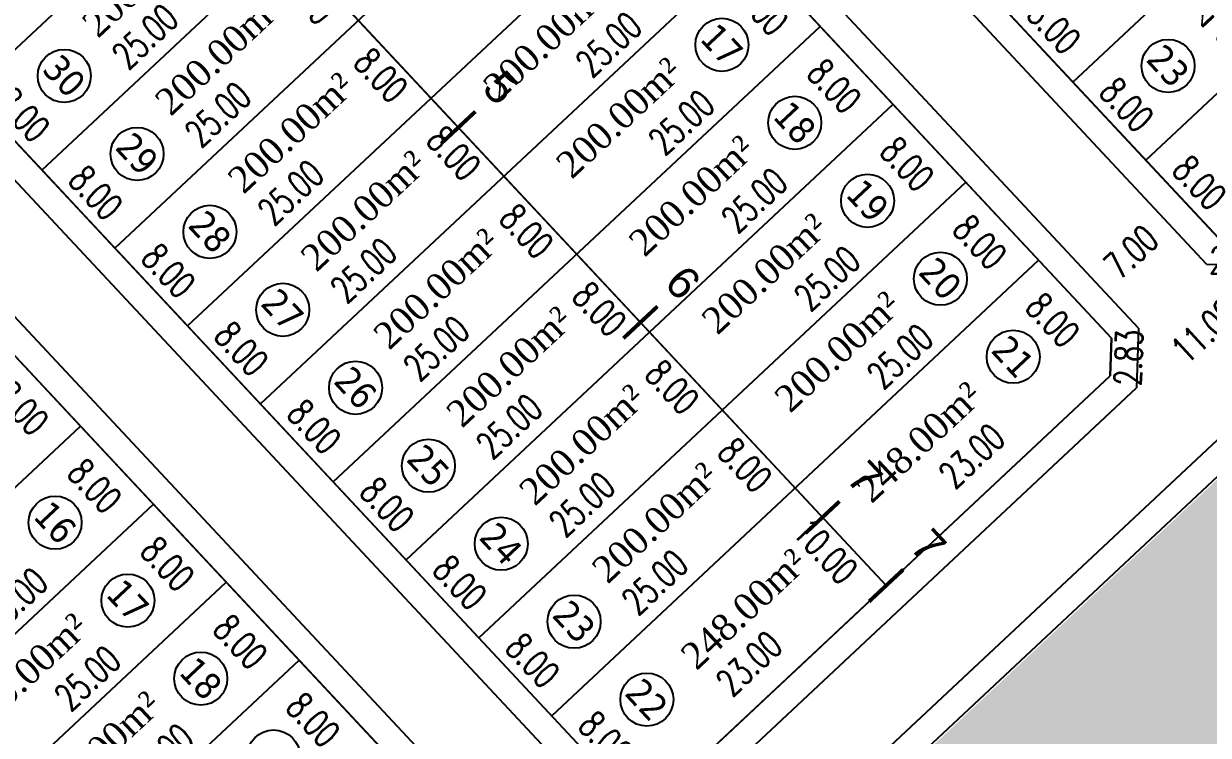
# Model space of a CAD drawing. Header units: metres. Extents: x 436314 to 439216, y 9612307 to 9615043.
# Drawn here: x 437425.6 to 437514.5, y 9614717.4 to 9614770.7 of the extents above; entities that cross this region are included whole.
import ezdxf

# ---------------------------------------------------------------- set-up
doc = ezdxf.new("R2010")
doc.units = ezdxf.units.M
doc.header["$PDMODE"] = 35
doc.header["$PDSIZE"] = 0.1
doc.linetypes.add('ACAD_ISO02W100', pattern=[15, 12, -3])
for name, color, linetype in [('Auxiliar', 7, 'Continuous'), ('COTAS', 10, 'Continuous'), ('Eixo Acesso', 2, 'ACAD_ISO02W100'), ('Estacas', 7, 'Continuous'), ('Layer3', 1, 'Continuous'), ('M_FIO', 32, 'Continuous'), ('ÁREA', 7, 'Continuous')]:
    doc.layers.add(name, color=color, linetype=linetype)
doc.layers.get('0').off()
doc.styles.add('ARIAL', font='arial.ttf')
doc.styles.add('COTAS', font='romans.shx', dxfattribs={"width": 0.7})
doc.styles.add('tahoma', font='tahoma.ttf')
doc.styles.add('ÁREA', font='times.ttf', dxfattribs={"height": 2})
doc.dimstyles.new('C-75', dxfattribs={"dimtxt": 2, "dimasz": 0.2, "dimexe": 0, "dimexo": 0, "dimgap": 1, "dimtad": 0, "dimzin": 4, "dimdsep": 46, "dimtxsty": 'COTAS', "dimblk1": 'BOL-COT', "dimblk2": 'BOL-COT', "dimsah": 1, "dimcen": 0.1, "dimse1": 1, "dimse2": 1, "dimsd1": 1, "dimsd2": 1, "dimclrd": 8, "dimclre": 256, "dimclrt": 256, "dimaunit": 1, "dimadec": 3, "dimazin": 0, "dimtfac": 0.5, "dimtix": 1, "dimtmove": 0, "dimatfit": 3, "dimldrblk": 'BOL-COT', "dimfxl": 1, "dimtolj": 1, "dimtzin": 0, "dimarcsym": 0})

# ---------------------------------------------------------------- blocks, each defined once
blk = doc.blocks.new('Est')
at = {"const_width": 0.2}
blk.add_lwpolyline([(0, -1.2), (0, 1.2)], dxfattribs=at)
blk = doc.blocks.new('*D415')
at = {"layer": 'Defpoints', "color": 0, "transparency": 16777216}
for p in [(2610.276, 1061.549), (2607.996, 1053.549), (2610.276, 1053.549)]:
    blk.add_point(p, dxfattribs=at)
at = {"layer": 'Layer3', "transparency": 16777216, "insert": (2607.996, 1057.549), "char_height": 2, "attachment_point": 5, "rotation": 270.00204, "style": 'COTAS'}
blk.add_mtext('\\A1;8.00', dxfattribs=at)
blk = doc.blocks.new('BOL-COT')
at = {"layer": 'COTAS'}
for p, q in [((-2, 0), (2, 0)), ((0, -3), (0, 3))]:
    blk.add_line(p, q, dxfattribs=at)
blk.add_circle((0, 0), 0.4, dxfattribs=at)
blk = doc.blocks.new('*D416')
at = {"layer": 'Defpoints', "color": 0, "transparency": 16777216}
for p in [(2585.276, 1055.392), (2585.276, 1053.548), (2610.276, 1053.549)]:
    blk.add_point(p, dxfattribs=at)
at = {"layer": 'Layer3', "transparency": 16777216, "insert": (2597.776, 1055.393), "char_height": 2, "attachment_point": 5, "rotation": 0.00204, "style": 'COTAS'}
blk.add_mtext('\\A1;25.00', dxfattribs=at)
blk = doc.blocks.new('*D420')
at = {"layer": 'Defpoints', "color": 0, "transparency": 16777216}
for p in [(2610.276, 1053.549), (2607.997, 1045.549), (2610.276, 1045.549)]:
    blk.add_point(p, dxfattribs=at)
at = {"layer": 'Layer3', "transparency": 16777216, "insert": (2607.997, 1049.549), "char_height": 2, "attachment_point": 5, "rotation": 270.00204, "style": 'COTAS'}
blk.add_mtext('\\A1;8.00', dxfattribs=at)
blk = doc.blocks.new('*D421')
at = {"layer": 'Defpoints', "color": 0, "transparency": 16777216}
for p in [(2585.276, 1047.392), (2585.276, 1045.548), (2610.276, 1045.549)]:
    blk.add_point(p, dxfattribs=at)
at = {"layer": 'Layer3', "transparency": 16777216, "insert": (2597.776, 1047.393), "char_height": 2, "attachment_point": 5, "rotation": 0.00204, "style": 'COTAS'}
blk.add_mtext('\\A1;25.00', dxfattribs=at)
blk = doc.blocks.new('*D425')
at = {"layer": 'Defpoints', "color": 0, "transparency": 16777216}
for p in [(2610.276, 1045.549), (2607.997, 1037.549), (2610.277, 1037.549)]:
    blk.add_point(p, dxfattribs=at)
at = {"layer": 'Layer3', "transparency": 16777216, "insert": (2607.997, 1041.549), "char_height": 2, "attachment_point": 5, "rotation": 270.00204, "style": 'COTAS'}
blk.add_mtext('\\A1;8.00', dxfattribs=at)
blk = doc.blocks.new('*D426')
at = {"layer": 'Defpoints', "color": 0, "transparency": 16777216}
for p in [(2585.277, 1039.392), (2585.277, 1037.548), (2610.277, 1037.549)]:
    blk.add_point(p, dxfattribs=at)
at = {"layer": 'Layer3', "transparency": 16777216, "insert": (2597.777, 1039.393), "char_height": 2, "attachment_point": 5, "rotation": 0.00204, "style": 'COTAS'}
blk.add_mtext('\\A1;25.00', dxfattribs=at)
blk = doc.blocks.new('*D430')
at = {"layer": 'Defpoints', "color": 0, "transparency": 16777216}
for p in [(2585.277, 1031.392), (2585.277, 1029.548), (2610.277, 1029.549)]:
    blk.add_point(p, dxfattribs=at)
at = {"layer": 'Layer3', "transparency": 16777216, "insert": (2597.777, 1031.393), "char_height": 2, "attachment_point": 5, "rotation": 0.00204, "style": 'COTAS'}
blk.add_mtext('\\A1;25.00', dxfattribs=at)
blk = doc.blocks.new('*D434')
at = {"layer": 'Defpoints', "color": 0, "transparency": 16777216}
for p in [(2610.277, 1029.549), (2607.998, 1021.549), (2610.277, 1021.549)]:
    blk.add_point(p, dxfattribs=at)
at = {"layer": 'Layer3', "transparency": 16777216, "insert": (2607.997, 1025.549), "char_height": 2, "attachment_point": 5, "rotation": 270.00204, "style": 'COTAS'}
blk.add_mtext('\\A1;8.00', dxfattribs=at)
blk = doc.blocks.new('*D435')
at = {"layer": 'Defpoints', "color": 0, "transparency": 16777216}
for p in [(2585.277, 1023.392), (2585.277, 1021.548), (2610.277, 1021.549)]:
    blk.add_point(p, dxfattribs=at)
at = {"layer": 'Layer3', "transparency": 16777216, "insert": (2597.777, 1023.393), "char_height": 2, "attachment_point": 5, "rotation": 0.00204, "style": 'COTAS'}
blk.add_mtext('\\A1;25.00', dxfattribs=at)
blk = doc.blocks.new('*D498')
at = {"layer": 'Defpoints', "color": 0, "transparency": 16777216}
for p in [(2621.275, 1077.55), (2621.276, 1069.55), (2623.068, 1069.55)]:
    blk.add_point(p, dxfattribs=at)
at = {"layer": 'Layer3', "transparency": 16777216, "insert": (2623.068, 1073.55), "char_height": 2, "attachment_point": 5, "rotation": 270.00204, "style": 'COTAS'}
blk.add_mtext('\\A1;8.00', dxfattribs=at)
blk = doc.blocks.new('*D500')
at = {"layer": 'Defpoints', "color": 0, "transparency": 16777216}
for p in [(2646.275, 1071.586), (2621.276, 1069.541), (2646.276, 1069.551)]:
    blk.add_point(p, dxfattribs=at)
at = {"layer": 'Layer3', "transparency": 16777216, "insert": (2633.775, 1071.581), "char_height": 2, "attachment_point": 5, "rotation": 0.02224, "style": 'COTAS'}
blk.add_mtext('\\A1;25.00', dxfattribs=at)
blk = doc.blocks.new('*D503')
at = {"layer": 'Defpoints', "color": 0, "transparency": 16777216}
for p in [(2621.276, 1069.55), (2621.276, 1061.55), (2623.068, 1061.55)]:
    blk.add_point(p, dxfattribs=at)
at = {"layer": 'Layer3', "transparency": 16777216, "insert": (2623.068, 1065.55), "char_height": 2, "attachment_point": 5, "rotation": 270.00204, "style": 'COTAS'}
blk.add_mtext('\\A1;8.00', dxfattribs=at)
blk = doc.blocks.new('*D504')
at = {"layer": 'Defpoints', "color": 0, "transparency": 16777216}
for p in [(2642.179, 1069.373), (2642.179, 1061.373), (2644.71, 1061.373)]:
    blk.add_point(p, dxfattribs=at)
at = {"layer": 'Layer3', "transparency": 16777216, "insert": (2644.71, 1065.373), "char_height": 2, "attachment_point": 5, "rotation": 270.00204, "style": 'COTAS'}
blk.add_mtext('\\A1;8.00', dxfattribs=at)
blk = doc.blocks.new('*D505')
at = {"layer": 'Defpoints', "color": 0, "transparency": 16777216}
for p in [(2646.275, 1063.586), (2621.276, 1061.541), (2646.276, 1061.551)]:
    blk.add_point(p, dxfattribs=at)
at = {"layer": 'Layer3', "transparency": 16777216, "insert": (2633.775, 1063.581), "char_height": 2, "attachment_point": 5, "rotation": 0.02224, "style": 'COTAS'}
blk.add_mtext('\\A1;25.00', dxfattribs=at)
blk = doc.blocks.new('*D507')
at = {"layer": 'Defpoints', "color": 0, "transparency": 16777216}
for p in [(2646.276, 1055.394), (2646.276, 1053.551), (2671.276, 1053.551)]:
    blk.add_point(p, dxfattribs=at)
at = {"layer": 'Layer3', "transparency": 16777216, "insert": (2658.776, 1055.395), "char_height": 2, "attachment_point": 5, "rotation": 0.00204, "style": 'COTAS'}
blk.add_mtext('\\A1;25.00', dxfattribs=at)
blk = doc.blocks.new('*D508')
at = {"layer": 'Defpoints', "color": 0, "transparency": 16777216}
for p in [(2621.276, 1061.55), (2621.276, 1053.55), (2623.068, 1053.55)]:
    blk.add_point(p, dxfattribs=at)
at = {"layer": 'Layer3', "transparency": 16777216, "insert": (2623.068, 1057.55), "char_height": 2, "attachment_point": 5, "rotation": 270.00204, "style": 'COTAS'}
blk.add_mtext('\\A1;8.00', dxfattribs=at)
blk = doc.blocks.new('*D509')
at = {"layer": 'Defpoints', "color": 0, "transparency": 16777216}
for p in [(2642.179, 1061.373), (2642.179, 1053.373), (2644.71, 1053.373)]:
    blk.add_point(p, dxfattribs=at)
at = {"layer": 'Layer3', "transparency": 16777216, "insert": (2644.71, 1057.373), "char_height": 2, "attachment_point": 5, "rotation": 270.00204, "style": 'COTAS'}
blk.add_mtext('\\A1;8.00', dxfattribs=at)
blk = doc.blocks.new('*D510')
at = {"layer": 'Defpoints', "color": 0, "transparency": 16777216}
for p in [(2646.275, 1055.586), (2621.276, 1053.541), (2646.276, 1053.551)]:
    blk.add_point(p, dxfattribs=at)
at = {"layer": 'Layer3', "transparency": 16777216, "insert": (2633.775, 1055.581), "char_height": 2, "attachment_point": 5, "rotation": 0.02224, "style": 'COTAS'}
blk.add_mtext('\\A1;25.00', dxfattribs=at)
blk = doc.blocks.new('*D512')
at = {"layer": 'Defpoints', "color": 0, "transparency": 16777216}
for p in [(2646.276, 1047.394), (2646.276, 1045.551), (2671.276, 1045.551)]:
    blk.add_point(p, dxfattribs=at)
at = {"layer": 'Layer3', "transparency": 16777216, "insert": (2658.776, 1047.395), "char_height": 2, "attachment_point": 5, "rotation": 0.00204, "style": 'COTAS'}
blk.add_mtext('\\A1;25.00', dxfattribs=at)
blk = doc.blocks.new('*D513')
at = {"layer": 'Defpoints', "color": 0, "transparency": 16777216}
for p in [(2621.276, 1053.55), (2621.276, 1045.55), (2623.069, 1045.55)]:
    blk.add_point(p, dxfattribs=at)
at = {"layer": 'Layer3', "transparency": 16777216, "insert": (2623.068, 1049.55), "char_height": 2, "attachment_point": 5, "rotation": 270.00204, "style": 'COTAS'}
blk.add_mtext('\\A1;8.00', dxfattribs=at)
blk = doc.blocks.new('*D514')
at = {"layer": 'Defpoints', "color": 0, "transparency": 16777216}
for p in [(2642.179, 1053.373), (2642.18, 1045.373), (2644.71, 1045.373)]:
    blk.add_point(p, dxfattribs=at)
at = {"layer": 'Layer3', "transparency": 16777216, "insert": (2644.71, 1049.373), "char_height": 2, "attachment_point": 5, "rotation": 270.00204, "style": 'COTAS'}
blk.add_mtext('\\A1;8.00', dxfattribs=at)
blk = doc.blocks.new('*D515')
at = {"layer": 'Defpoints', "color": 0, "transparency": 16777216}
for p in [(2646.276, 1047.586), (2621.276, 1045.541), (2646.276, 1045.551)]:
    blk.add_point(p, dxfattribs=at)
at = {"layer": 'Layer3', "transparency": 16777216, "insert": (2633.776, 1047.581), "char_height": 2, "attachment_point": 5, "rotation": 0.02224, "style": 'COTAS'}
blk.add_mtext('\\A1;25.00', dxfattribs=at)
blk = doc.blocks.new('*D516')
at = {"layer": 'Defpoints', "color": 0, "transparency": 16777216}
for p in [(2671.276, 1045.551), (2668.997, 1037.551), (2671.277, 1037.551)]:
    blk.add_point(p, dxfattribs=at)
at = {"layer": 'Layer3', "transparency": 16777216, "insert": (2668.997, 1041.551), "char_height": 2, "attachment_point": 5, "rotation": 270.00204, "style": 'COTAS'}
blk.add_mtext('\\A1;8.00', dxfattribs=at)
blk = doc.blocks.new('*D517')
at = {"layer": 'Defpoints', "color": 0, "transparency": 16777216}
for p in [(2646.277, 1039.394), (2646.277, 1037.551), (2671.277, 1037.551)]:
    blk.add_point(p, dxfattribs=at)
at = {"layer": 'Layer3', "transparency": 16777216, "insert": (2658.777, 1039.395), "char_height": 2, "attachment_point": 5, "rotation": 0.00204, "style": 'COTAS'}
blk.add_mtext('\\A1;25.00', dxfattribs=at)
blk = doc.blocks.new('*D518')
at = {"layer": 'Defpoints', "color": 0, "transparency": 16777216}
for p in [(2621.276, 1045.55), (2621.277, 1037.55), (2623.069, 1037.55)]:
    blk.add_point(p, dxfattribs=at)
at = {"layer": 'Layer3', "transparency": 16777216, "insert": (2623.069, 1041.55), "char_height": 2, "attachment_point": 5, "rotation": 270.00204, "style": 'COTAS'}
blk.add_mtext('\\A1;8.00', dxfattribs=at)
blk = doc.blocks.new('*D519')
at = {"layer": 'Defpoints', "color": 0, "transparency": 16777216}
for p in [(2642.18, 1045.373), (2642.18, 1037.373), (2644.711, 1037.373)]:
    blk.add_point(p, dxfattribs=at)
at = {"layer": 'Layer3', "transparency": 16777216, "insert": (2644.71, 1041.373), "char_height": 2, "attachment_point": 5, "rotation": 270.00204, "style": 'COTAS'}
blk.add_mtext('\\A1;8.00', dxfattribs=at)
blk = doc.blocks.new('*D520')
at = {"layer": 'Defpoints', "color": 0, "transparency": 16777216}
for p in [(2646.276, 1039.586), (2621.277, 1037.541), (2646.277, 1037.551)]:
    blk.add_point(p, dxfattribs=at)
at = {"layer": 'Layer3', "transparency": 16777216, "insert": (2633.776, 1039.581), "char_height": 2, "attachment_point": 5, "rotation": 0.02224, "style": 'COTAS'}
blk.add_mtext('\\A1;25.00', dxfattribs=at)
blk = doc.blocks.new('*D521')
at = {"layer": 'Defpoints', "color": 0, "transparency": 16777216}
for p in [(2646.277, 1031.394), (2646.277, 1029.551), (2671.277, 1029.551)]:
    blk.add_point(p, dxfattribs=at)
at = {"layer": 'Layer3', "transparency": 16777216, "insert": (2658.777, 1031.395), "char_height": 2, "attachment_point": 5, "rotation": 0.00204, "style": 'COTAS'}
blk.add_mtext('\\A1;25.00', dxfattribs=at)
blk = doc.blocks.new('*D522')
at = {"layer": 'Defpoints', "color": 0, "transparency": 16777216}
for p in [(2621.277, 1037.55), (2621.277, 1029.55), (2623.069, 1029.55)]:
    blk.add_point(p, dxfattribs=at)
at = {"layer": 'Layer3', "transparency": 16777216, "insert": (2623.069, 1033.55), "char_height": 2, "attachment_point": 5, "rotation": 270.00204, "style": 'COTAS'}
blk.add_mtext('\\A1;8.00', dxfattribs=at)
blk = doc.blocks.new('*D523')
at = {"layer": 'Defpoints', "color": 0, "transparency": 16777216}
for p in [(2642.18, 1037.373), (2642.18, 1029.373), (2644.711, 1029.373)]:
    blk.add_point(p, dxfattribs=at)
at = {"layer": 'Layer3', "transparency": 16777216, "insert": (2644.711, 1033.373), "char_height": 2, "attachment_point": 5, "rotation": 270.00204, "style": 'COTAS'}
blk.add_mtext('\\A1;8.00', dxfattribs=at)
blk = doc.blocks.new('*D524')
at = {"layer": 'Defpoints', "color": 0, "transparency": 16777216}
for p in [(2646.276, 1031.586), (2621.277, 1029.541), (2646.277, 1029.551)]:
    blk.add_point(p, dxfattribs=at)
at = {"layer": 'Layer3', "transparency": 16777216, "insert": (2633.776, 1031.581), "char_height": 2, "attachment_point": 5, "rotation": 0.02224, "style": 'COTAS'}
blk.add_mtext('\\A1;25.00', dxfattribs=at)
blk = doc.blocks.new('*D525')
at = {"layer": 'Defpoints', "color": 0, "transparency": 16777216}
for p in [(2671.277, 1029.551), (2668.998, 1021.551), (2671.277, 1021.551)]:
    blk.add_point(p, dxfattribs=at)
at = {"layer": 'Layer3', "transparency": 16777216, "insert": (2668.997, 1025.551), "char_height": 2, "attachment_point": 5, "rotation": 270.00204, "style": 'COTAS'}
blk.add_mtext('\\A1;8.00', dxfattribs=at)
blk = doc.blocks.new('*D526')
at = {"layer": 'Defpoints', "color": 0, "transparency": 16777216}
for p in [(2646.277, 1023.394), (2646.277, 1021.551), (2671.277, 1021.551)]:
    blk.add_point(p, dxfattribs=at)
at = {"layer": 'Layer3', "transparency": 16777216, "insert": (2658.777, 1023.395), "char_height": 2, "attachment_point": 5, "rotation": 0.00204, "style": 'COTAS'}
blk.add_mtext('\\A1;25.00', dxfattribs=at)
blk = doc.blocks.new('*D527')
at = {"layer": 'Defpoints', "color": 0, "transparency": 16777216}
for p in [(2621.277, 1029.55), (2621.277, 1021.55), (2623.069, 1021.55)]:
    blk.add_point(p, dxfattribs=at)
at = {"layer": 'Layer3', "transparency": 16777216, "insert": (2623.069, 1025.55), "char_height": 2, "attachment_point": 5, "rotation": 270.00204, "style": 'COTAS'}
blk.add_mtext('\\A1;8.00', dxfattribs=at)
blk = doc.blocks.new('*D528')
at = {"layer": 'Defpoints', "color": 0, "transparency": 16777216}
for p in [(2642.18, 1029.373), (2642.18, 1021.373), (2644.711, 1021.373)]:
    blk.add_point(p, dxfattribs=at)
at = {"layer": 'Layer3', "transparency": 16777216, "insert": (2644.711, 1025.373), "char_height": 2, "attachment_point": 5, "rotation": 270.00204, "style": 'COTAS'}
blk.add_mtext('\\A1;8.00', dxfattribs=at)
blk = doc.blocks.new('*D529')
at = {"layer": 'Defpoints', "color": 0, "transparency": 16777216}
for p in [(2646.276, 1023.586), (2621.277, 1021.541), (2646.277, 1021.551)]:
    blk.add_point(p, dxfattribs=at)
at = {"layer": 'Layer3', "transparency": 16777216, "insert": (2633.776, 1023.581), "char_height": 2, "attachment_point": 5, "rotation": 0.02224, "style": 'COTAS'}
blk.add_mtext('\\A1;25.00', dxfattribs=at)
blk = doc.blocks.new('*D530')
at = {"layer": 'Defpoints', "color": 0, "transparency": 16777216}
for p in [(2671.277, 1021.551), (2668.998, 1013.551), (2671.278, 1013.551)]:
    blk.add_point(p, dxfattribs=at)
at = {"layer": 'Layer3', "transparency": 16777216, "insert": (2668.998, 1017.551), "char_height": 2, "attachment_point": 5, "rotation": 270.00204, "style": 'COTAS'}
blk.add_mtext('\\A1;8.00', dxfattribs=at)
blk = doc.blocks.new('*D531')
at = {"layer": 'Defpoints', "color": 0, "transparency": 16777216}
for p in [(2646.277, 1015.394), (2646.278, 1013.551), (2671.278, 1013.551)]:
    blk.add_point(p, dxfattribs=at)
at = {"layer": 'Layer3', "transparency": 16777216, "insert": (2658.777, 1015.395), "char_height": 2, "attachment_point": 5, "rotation": 0.00204, "style": 'COTAS'}
blk.add_mtext('\\A1;25.00', dxfattribs=at)
blk = doc.blocks.new('*D532')
at = {"layer": 'Defpoints', "color": 0, "transparency": 16777216}
for p in [(2621.277, 1021.55), (2621.278, 1013.55), (2623.07, 1013.55)]:
    blk.add_point(p, dxfattribs=at)
at = {"layer": 'Layer3', "transparency": 16777216, "insert": (2623.07, 1017.55), "char_height": 2, "attachment_point": 5, "rotation": 270.00204, "style": 'COTAS'}
blk.add_mtext('\\A1;8.00', dxfattribs=at)
blk = doc.blocks.new('*D533')
at = {"layer": 'Defpoints', "color": 0, "transparency": 16777216}
for p in [(2642.18, 1021.373), (2642.181, 1013.373), (2644.711, 1013.373)]:
    blk.add_point(p, dxfattribs=at)
at = {"layer": 'Layer3', "transparency": 16777216, "insert": (2644.711, 1017.373), "char_height": 2, "attachment_point": 5, "rotation": 270.00204, "style": 'COTAS'}
blk.add_mtext('\\A1;8.00', dxfattribs=at)
blk = doc.blocks.new('*D534')
at = {"layer": 'Defpoints', "color": 0, "transparency": 16777216}
for p in [(2646.277, 1015.586), (2621.278, 1013.541), (2646.278, 1013.551)]:
    blk.add_point(p, dxfattribs=at)
at = {"layer": 'Layer3', "transparency": 16777216, "insert": (2633.777, 1015.581), "char_height": 2, "attachment_point": 5, "rotation": 0.02224, "style": 'COTAS'}
blk.add_mtext('\\A1;25.00', dxfattribs=at)
blk = doc.blocks.new('*D535')
at = {"layer": 'Defpoints', "color": 0, "transparency": 16777216}
for p in [(2671.278, 1013.551), (2668.998, 1005.551), (2671.278, 1005.551)]:
    blk.add_point(p, dxfattribs=at)
at = {"layer": 'Layer3', "transparency": 16777216, "insert": (2668.998, 1009.551), "char_height": 2, "attachment_point": 5, "rotation": 270.00204, "style": 'COTAS'}
blk.add_mtext('\\A1;8.00', dxfattribs=at)
blk = doc.blocks.new('*D536')
at = {"layer": 'Defpoints', "color": 0, "transparency": 16777216}
for p in [(2646.106, 1006.257), (2646.106, 1002.428), (2669.106, 1002.428)]:
    blk.add_point(p, dxfattribs=at)
at = {"layer": 'Layer3', "transparency": 16777216, "insert": (2657.606, 1006.258), "char_height": 2, "attachment_point": 5, "rotation": 0.00204, "style": 'COTAS'}
blk.add_mtext('\\A1;23.00', dxfattribs=at)
blk = doc.blocks.new('*D537')
at = {"layer": 'Defpoints', "color": 0, "transparency": 16777216}
for p in [(2621.278, 1013.55), (2621.278, 1005.55), (2623.07, 1005.55)]:
    blk.add_point(p, dxfattribs=at)
at = {"layer": 'Layer3', "transparency": 16777216, "insert": (2623.07, 1009.55), "char_height": 2, "attachment_point": 5, "rotation": 270.00204, "style": 'COTAS'}
blk.add_mtext('\\A1;8.00', dxfattribs=at)
blk = doc.blocks.new('*D538')
at = {"layer": 'Defpoints', "color": 0, "transparency": 16777216}
for p in [(2646.278, 1006.301), (2623.278, 1003.55), (2646.278, 1003.551)]:
    blk.add_point(p, dxfattribs=at)
at = {"layer": 'Layer3', "transparency": 16777216, "insert": (2634.778, 1006.3), "char_height": 2, "attachment_point": 5, "rotation": 0.00204, "style": 'COTAS'}
blk.add_mtext('\\A1;23.00', dxfattribs=at)
blk = doc.blocks.new('*D539')
at = {"layer": 'Defpoints', "color": 0, "transparency": 16777216}
for p in [(2646.278, 1013.551), (2644.714, 1003.55), (2646.278, 1003.551)]:
    blk.add_point(p, dxfattribs=at)
at = {"layer": 'Layer3', "transparency": 16777216, "insert": (2644.714, 1008.55), "char_height": 2, "attachment_point": 5, "rotation": 270.00204, "style": 'COTAS'}
blk.add_mtext('\\A1;10.00', dxfattribs=at)
blk = doc.blocks.new('*D618')
at = {"layer": 'Defpoints', "color": 0, "transparency": 16777216}
for p in [(2682.277, 1029.552), (2682.277, 1021.552), (2684.069, 1021.552)]:
    blk.add_point(p, dxfattribs=at)
at = {"layer": 'Layer3', "transparency": 16777216, "insert": (2684.069, 1025.552), "char_height": 2, "attachment_point": 5, "rotation": 270.00204, "style": 'COTAS'}
blk.add_mtext('\\A1;8.00', dxfattribs=at)
blk = doc.blocks.new('*D620')
at = {"layer": 'Defpoints', "color": 0, "transparency": 16777216}
for p in [(2707.276, 1023.588), (2682.277, 1021.543), (2707.277, 1021.553)]:
    blk.add_point(p, dxfattribs=at)
at = {"layer": 'Layer3', "transparency": 16777216, "insert": (2694.776, 1023.583), "char_height": 2, "attachment_point": 5, "rotation": 0.02224, "style": 'COTAS'}
blk.add_mtext('\\A1;25.00', dxfattribs=at)
blk = doc.blocks.new('*D623')
at = {"layer": 'Defpoints', "color": 0, "transparency": 16777216}
for p in [(2682.277, 1021.552), (2682.278, 1013.552), (2684.07, 1013.552)]:
    blk.add_point(p, dxfattribs=at)
at = {"layer": 'Layer3', "transparency": 16777216, "insert": (2684.07, 1017.552), "char_height": 2, "attachment_point": 5, "rotation": 270.00204, "style": 'COTAS'}
blk.add_mtext('\\A1;8.00', dxfattribs=at)
blk = doc.blocks.new('*D625')
at = {"layer": 'Defpoints', "color": 0, "transparency": 16777216}
for p in [(2707.277, 1015.588), (2682.278, 1013.543), (2707.278, 1013.553)]:
    blk.add_point(p, dxfattribs=at)
at = {"layer": 'Layer3', "transparency": 16777216, "insert": (2694.777, 1015.583), "char_height": 2, "attachment_point": 5, "rotation": 0.02224, "style": 'COTAS'}
blk.add_mtext('\\A1;25.00', dxfattribs=at)
blk = doc.blocks.new('*D628')
at = {"layer": 'Defpoints', "color": 0, "transparency": 16777216}
for p in [(2682.278, 1013.552), (2682.278, 1005.552), (2684.07, 1005.552)]:
    blk.add_point(p, dxfattribs=at)
at = {"layer": 'Layer3', "transparency": 16777216, "insert": (2684.07, 1009.552), "char_height": 2, "attachment_point": 5, "rotation": 270.00204, "style": 'COTAS'}
blk.add_mtext('\\A1;8.00', dxfattribs=at)
blk = doc.blocks.new('*D820')
at = {"layer": 'Defpoints', "color": 0, "transparency": 16777216}
for p in [(2610.277, 1037.549), (2607.997, 1029.549), (2610.277, 1029.549)]:
    blk.add_point(p, dxfattribs=at)
at = {"layer": 'Layer3', "transparency": 16777216, "insert": (2607.997, 1033.549), "char_height": 2, "attachment_point": 5, "rotation": 270.00204, "style": 'COTAS'}
blk.add_mtext('\\A1;8.00', dxfattribs=at)
blk = doc.blocks.new('*D821')
at = {"layer": 'Defpoints', "color": 0, "transparency": 16777216}
for p in [(2671.277, 1037.551), (2668.997, 1029.551), (2671.277, 1029.551)]:
    blk.add_point(p, dxfattribs=at)
at = {"layer": 'Layer3', "transparency": 16777216, "insert": (2668.997, 1033.551), "char_height": 2, "attachment_point": 5, "rotation": 270.00204, "style": 'COTAS'}
blk.add_mtext('\\A1;8.00', dxfattribs=at)
blk = doc.blocks.new('*D832')
at = {"layer": 'Defpoints', "color": 0, "transparency": 16777216}
for p in [(2671.278, 1005.551), (2669.278, 1003.551), (2670.218, 1002.611)]:
    blk.add_point(p, dxfattribs=at)
at = {"layer": 'M_FIO', "transparency": 16777216, "insert": (2671.218, 1003.611), "char_height": 2, "attachment_point": 5, "rotation": 45.00204, "style": 'COTAS'}
blk.add_mtext('\\A1;2.83', dxfattribs=at)
blk = doc.blocks.new('*D833')
at = {"layer": 'Defpoints', "color": 0, "transparency": 16777216}
for p in [(2682.546, 1005.734), (2684.546, 1003.734), (2683.132, 1002.319)]:
    blk.add_point(p, dxfattribs=at)
at = {"layer": 'Layer3', "transparency": 16777216, "insert": (2682.132, 1003.319), "char_height": 2, "attachment_point": 5, "rotation": 315.00204, "style": 'COTAS'}
blk.add_mtext('\\A1;2.83', dxfattribs=at)
blk = doc.blocks.new('*D879')
at = {"layer": 'Defpoints', "color": 0, "transparency": 16777216}
for p in [(2671.278, 1005.66), (2682.278, 1005.552), (2682.234, 1001.128)]:
    blk.add_point(p, dxfattribs=at)
at = {"layer": 'Layer3', "transparency": 16777216, "insert": (2676.734, 1001.182), "char_height": 2, "attachment_point": 5, "rotation": 359.43568, "style": 'COTAS'}
blk.add_mtext('\\A1;11.00', dxfattribs=at)
blk = doc.blocks.new('*D880')
at = {"layer": 'Defpoints', "color": 0, "transparency": 16777216}
for p in [(2673.278, 1009.262), (2680.278, 1009.262), (2680.278, 1009.262)]:
    blk.add_point(p, dxfattribs=at)
at = {"layer": 'Layer3', "transparency": 16777216, "insert": (2676.778, 1009.262), "char_height": 2, "attachment_point": 5, "rotation": 0.00204, "style": 'COTAS'}
blk.add_mtext('\\A1;7.00', dxfattribs=at)
blk = doc.blocks.new('atutu')
at = {"layer": 'Layer3'}
h = blk.add_hatch(dxfattribs=at)
h.set_pattern_fill('AR-SAND', color=85)
h.set_pattern_definition([(37.5, (-475198.4406, -9591283.7162), (-0.0629933581, 1.92682376901), [0, -1.52, 0, -1.7, 0, -1.625]), (7.5, (-475198.4406, -9591283.7162), (1.7697767053, 2.8221460652), [0, -0.82, 0, -1.37, 0, -0.525]), (327.5, (-475199.6706, -9591283.7162), (3.11414186175, 0.00565905354), [0, -0.5, 0, -1.8, 0, -2.35]), (317.5, (-475199.6706, -9591283.7162), (3.0061266046, 0.8776755649), [0, -0.25, 0, -1.18, 0, -1.35])])
h.paths.add_polyline_path([(2436.127, 992.384), (2434.127, 990.384), (2434.129, 928.596), (2693.799, 928.596), (2693.797, 990.394), (2691.797, 992.394)])
h.paths.add_polyline_path([(2562.125, 959.38, -1), (2555.759, 959.38, -1)], flags=0)
h.paths.add_polyline_path([(2559.99, 986.99), (2567.923, 986.991), (2567.923, 989.991), (2559.99, 989.99)], flags=24)
h.paths.add_polyline_path([(2688.788, 962.76), (2688.788, 956.227), (2691.788, 956.227), (2691.788, 962.76)], flags=24)
h.paths.add_polyline_path([(2435.672, 962.751), (2435.672, 956.218), (2438.672, 956.218), (2438.672, 962.751)], flags=24)
h.paths.add_polyline_path([(2555.31, 955.797), (2562.316, 955.797), (2562.315, 963.357), (2555.309, 963.357)], flags=24)
h.paths.add_polyline_path([(2559.997, 931.098), (2567.931, 931.098), (2567.931, 934.098), (2559.997, 934.098)], flags=24)
h.paths.add_polyline_path([(2535.918, 962.316), (2582.059, 962.281), (2582.063, 968.373), (2535.923, 968.409)], flags=24)
at = {"layer": 'Layer3', "color": 0}
blk.add_line((2671.278, 1005.551), (2669.278, 1003.551), dxfattribs=at)
at = {"layer": 'Layer3', "color": 252}
blk.add_line((2673.278, 1004.723), (2670.106, 1001.551), dxfattribs=at)
at = {"layer": 'Layer3', "color": 0}
for points in [[(2646.273, 1150.551), (2646.278, 1003.551)], [(2610.278, 1005.549), (2610.273, 1148.549)], [(2621.278, 1005.55), (2621.273, 1148.55)], [(2671.278, 1005.551), (2671.273, 1148.551)], [(2682.278, 1005.552), (2682.273, 1148.552)], [(2621.275, 1077.55), (2671.275, 1077.551)], [(2621.276, 1069.55), (2671.276, 1069.551)], [(2621.276, 1061.55), (2671.276, 1061.551)], [(2560.276, 1053.547), (2610.276, 1053.549)], [(2621.276, 1053.55), (2671.276, 1053.551)], [(2560.276, 1045.547), (2610.276, 1045.549)], [(2621.276, 1045.55), (2671.276, 1045.551)], [(2560.277, 1037.547), (2610.277, 1037.549)], [(2621.277, 1037.55), (2671.277, 1037.551)], [(2560.277, 1029.547), (2610.277, 1029.549)], [(2621.277, 1029.55), (2671.277, 1029.551)], [(2621.277, 1021.55), (2671.277, 1021.551)], [(2682.277, 1021.552), (2732.277, 1021.554)], [(2621.278, 1013.55), (2671.278, 1013.551)], [(2682.278, 1013.552), (2732.278, 1013.554)], [(2623.278, 1003.55), (2669.278, 1003.551)], [(2437.278, 992.543), (2692.948, 992.552)]]:
    blk.add_lwpolyline(points, dxfattribs=at)
for centre in [(2627.315, 1073.562), (2627.315, 1065.562), (2627.315, 1057.562), (2603.946, 1049.57), (2627.316, 1049.562), (2603.947, 1041.57), (2627.316, 1041.562), (2664.947, 1041.572), (2603.947, 1033.57), (2627.316, 1033.562), (2664.947, 1033.572), (2603.947, 1025.57), (2627.316, 1025.562), (2664.947, 1025.572), (2627.317, 1017.562), (2664.947, 1017.572), (2688.317, 1017.564), (2627.317, 1009.562), (2664.948, 1009.572)]:
    blk.add_circle(centre, 1.991, dxfattribs=at)
at = {"layer": 'M_FIO'}
for p, q in [((2673.278, 1004.723), (2670.106, 1001.551)), ((2680.278, 1004.723), (2683.45, 1001.552)), ((2680.278, 1004.723), (2683.45, 1001.552))]:
    blk.add_line(p, q, dxfattribs=at)
for points in [[(2612.278, 1004.721), (2612.273, 1149.378)], [(2612.278, 1004.721), (2612.273, 1149.378)], [(2619.278, 1004.721), (2619.273, 1149.378)], [(2619.278, 1004.721), (2619.273, 1149.378)], [(2673.278, 1004.723), (2673.273, 1149.38)], [(2673.278, 1004.723), (2673.273, 1149.38)], [(2680.278, 1004.723), (2680.273, 1149.38)], [(2680.278, 1004.723), (2680.273, 1149.38)], [(2622.45, 1001.55), (2670.106, 1001.551)], [(2622.45, 1001.55), (2670.106, 1001.551)], [(2534.78, 994.547), (2693.771, 994.552)], [(2534.78, 994.547), (2693.771, 994.552)]]:
    blk.add_lwpolyline(points, dxfattribs=at)
at = {"layer": 'Layer3', "color": 5, "char_height": 2, "attachment_point": 5, "rotation": 270.04973, "style": 'tahoma'}
for s, insert in [('\\A1;30', (2627.315, 1073.562)), ('\\A1;29', (2627.315, 1065.562)), ('\\A1;28', (2627.315, 1057.562)), ('\\A1;16', (2603.946, 1049.57)), ('\\A1;27', (2627.316, 1049.562)), ('\\A1;17', (2603.947, 1041.57)), ('\\A1;26', (2627.316, 1041.562)), ('\\A1;17', (2664.947, 1041.572)), ('\\A1;18', (2603.947, 1033.57)), ('\\A1;25', (2627.316, 1033.562)), ('\\A1;18', (2664.947, 1033.572)), ('\\A1;24', (2627.316, 1025.562)), ('\\A1;19', (2664.947, 1025.572)), ('\\A1;23', (2627.317, 1017.562)), ('\\A1;20', (2664.947, 1017.572)), ('\\A1;23', (2688.317, 1017.564)), ('\\A1;22', (2627.317, 1009.562)), ('\\A1;21', (2664.948, 1009.572))]:
    blk.add_mtext(s, dxfattribs=dict(at, insert=insert))
at = {"layer": 'ÁREA', "linetype": 'Continuous', "lineweight": -2, "extrusion": (0.026231, -0.000470843, 0.999656), "style": 'ÁREA'}
for s, p in [('200.00m²', (1120.9, -2610.571, 63.959)), ('200.00m²', (1112.901, -2610.715, 63.963)), ('200.00m²', (1104.902, -2610.859, 63.966)), ('200.00m²', (1096.903, -2611.003, 63.97)), ('200.00m²', (1097.25, -2629.746, 64.462)), ('200.00m²', (1088.154, -2568.92, 62.866)), ('200.00m²', (1088.905, -2611.146, 63.974)), ('200.00m²', (1089.251, -2629.89, 64.466)), ('200.00m²', (1080.155, -2569.064, 62.87)), ('200.00m²', (1080.906, -2611.29, 63.978)), ('200.00m²', (1081.252, -2630.033, 64.47)), ('200.00m²', (1072.907, -2611.434, 63.981)), ('200.00m²', (1073.253, -2630.177, 64.473)), ('200.00m²', (1064.909, -2611.578, 63.985)), ('200.00m²', (1065.255, -2630.321, 64.477)), ('200.00m²', (1066.006, -2672.547, 65.585)), ('248.00m²', (1055.635, -2612.189, 64.001)), ('248.00m²', (1056.13, -2630.313, 64.477))]:
    blk.add_text(s, height=2, rotation=271, dxfattribs=at).set_placement(p)
at = {"layer": 'Layer3', "color": 0}
for p1, p2, distance, picture, middle in [((2621.275, 1077.55), (2621.276, 1069.55), 1.792, '*D498', (2623.068, 1073.55)), ((2621.276, 1069.541), (2646.276, 1069.551), 2.035, '*D500', (2633.775, 1071.581)), ((2621.276, 1069.55), (2621.276, 1061.55), 1.792, '*D503', (2623.068, 1065.55)), ((2621.276, 1061.541), (2646.276, 1061.551), 2.035, '*D505', (2633.775, 1063.581)), ((2610.276, 1061.549), (2610.276, 1053.549), -2.28, '*D415', (2607.996, 1057.549)), ((2621.276, 1061.55), (2621.276, 1053.55), 1.792, '*D508', (2623.068, 1057.55)), ((2610.276, 1053.549), (2585.276, 1053.548), -1.844, '*D416', (2597.776, 1055.393)), ((2621.276, 1053.541), (2646.276, 1053.551), 2.035, '*D510', (2633.775, 1055.581)), ((2671.276, 1053.551), (2646.276, 1053.551), -1.844, '*D507', (2658.776, 1055.395)), ((2610.276, 1053.549), (2610.276, 1045.549), -2.28, '*D420', (2607.997, 1049.549)), ((2621.276, 1053.55), (2621.276, 1045.55), 1.792, '*D513', (2623.068, 1049.55)), ((2610.276, 1045.549), (2585.276, 1045.548), -1.844, '*D421', (2597.776, 1047.393)), ((2621.276, 1045.541), (2646.276, 1045.551), 2.035, '*D515', (2633.776, 1047.581)), ((2671.276, 1045.551), (2646.276, 1045.551), -1.844, '*D512', (2658.776, 1047.395)), ((2610.276, 1045.549), (2610.277, 1037.549), -2.28, '*D425', (2607.997, 1041.549)), ((2621.276, 1045.55), (2621.277, 1037.55), 1.792, '*D518', (2623.069, 1041.55)), ((2671.276, 1045.551), (2671.277, 1037.551), -2.28, '*D516', (2668.997, 1041.551)), ((2610.277, 1037.549), (2585.277, 1037.548), -1.844, '*D426', (2597.777, 1039.393)), ((2621.277, 1037.541), (2646.277, 1037.551), 2.035, '*D520', (2633.776, 1039.581)), ((2671.277, 1037.551), (2646.277, 1037.551), -1.844, '*D517', (2658.777, 1039.395)), ((2610.277, 1037.549), (2610.277, 1029.549), -2.28, '*D820', (2607.997, 1033.549)), ((2621.277, 1037.55), (2621.277, 1029.55), 1.792, '*D522', (2623.069, 1033.55)), ((2671.277, 1037.551), (2671.277, 1029.551), -2.28, '*D821', (2668.997, 1033.551)), ((2610.277, 1029.549), (2585.277, 1029.548), -1.844, '*D430', (2597.777, 1031.393)), ((2621.277, 1029.541), (2646.277, 1029.551), 2.035, '*D524', (2633.776, 1031.581)), ((2671.277, 1029.551), (2646.277, 1029.551), -1.844, '*D521', (2658.777, 1031.395)), ((2610.277, 1029.549), (2610.277, 1021.549), -2.28, '*D434', (2607.997, 1025.549)), ((2621.277, 1029.55), (2621.277, 1021.55), 1.792, '*D527', (2623.069, 1025.55)), ((2671.277, 1029.551), (2671.277, 1021.551), -2.28, '*D525', (2668.997, 1025.551)), ((2682.277, 1029.552), (2682.277, 1021.552), 1.792, '*D618', (2684.069, 1025.552)), ((2610.277, 1021.549), (2585.277, 1021.548), -1.844, '*D435', (2597.777, 1023.393)), ((2621.277, 1021.541), (2646.277, 1021.551), 2.035, '*D529', (2633.776, 1023.581)), ((2671.277, 1021.551), (2646.277, 1021.551), -1.844, '*D526', (2658.777, 1023.395)), ((2682.277, 1021.543), (2707.277, 1021.553), 2.035, '*D620', (2694.776, 1023.583)), ((2621.277, 1021.55), (2621.278, 1013.55), 1.792, '*D532', (2623.07, 1017.55)), ((2671.277, 1021.551), (2671.278, 1013.551), -2.28, '*D530', (2668.998, 1017.551)), ((2682.277, 1021.552), (2682.278, 1013.552), 1.792, '*D623', (2684.07, 1017.552)), ((2621.278, 1013.541), (2646.278, 1013.551), 2.035, '*D534', (2633.777, 1015.581)), ((2671.278, 1013.551), (2646.278, 1013.551), -1.844, '*D531', (2658.777, 1015.395)), ((2682.278, 1013.543), (2707.278, 1013.553), 2.035, '*D625', (2694.777, 1015.583)), ((2621.278, 1013.55), (2621.278, 1005.55), 1.792, '*D537', (2623.07, 1009.55)), ((2646.278, 1013.551), (2646.278, 1003.551), -1.564, '*D539', (2644.714, 1008.55)), ((2671.278, 1013.551), (2671.278, 1005.551), -2.28, '*D535', (2668.998, 1009.551)), ((2682.278, 1013.552), (2682.278, 1005.552), 1.792, '*D628', (2684.07, 1009.552)), ((2623.278, 1003.55), (2646.278, 1003.551), 2.75, '*D538', (2634.778, 1006.3)), ((2669.106, 1002.428), (2646.106, 1002.428), -3.83, '*D536', (2657.606, 1006.258)), ((2682.546, 1005.734), (2684.546, 1003.734), -2, '*D833', (2682.132, 1003.319))]:
    dim = blk.add_aligned_dim(p1=p1, p2=p2, distance=distance, dimstyle='C-75', dxfattribs=at)
    dim.commit()
    dim.dimension.update_dxf_attribs({"geometry": picture, "text_midpoint": middle})
for base, p1, p2, picture, middle in [((2644.71, 1061.373), (2642.179, 1069.373), (2642.179, 1061.373), '*D504', (2644.71, 1065.373)), ((2644.71, 1053.373), (2642.179, 1061.373), (2642.179, 1053.373), '*D509', (2644.71, 1057.373)), ((2644.71, 1045.373), (2642.179, 1053.373), (2642.18, 1045.373), '*D514', (2644.71, 1049.373)), ((2644.711, 1037.373), (2642.18, 1045.373), (2642.18, 1037.373), '*D519', (2644.71, 1041.373)), ((2644.711, 1029.373), (2642.18, 1037.373), (2642.18, 1029.373), '*D523', (2644.711, 1033.373)), ((2644.711, 1021.373), (2642.18, 1029.373), (2642.18, 1021.373), '*D528', (2644.711, 1025.373)), ((2644.711, 1013.373), (2642.18, 1021.373), (2642.181, 1013.373), '*D533', (2644.711, 1017.373))]:
    dim = blk.add_linear_dim(base=base, p1=p1, p2=p2, angle=270.00204, dimstyle='C-75', dxfattribs=at)
    dim.commit()
    dim.dimension.update_dxf_attribs({"geometry": picture, "text_midpoint": middle, "dimtype": 129})
for p1, p2, distance, picture, middle in [((2673.278, 1009.262), (2680.278, 1009.262), 0, '*D880', (2676.778, 1009.262)), ((2671.278, 1005.66), (2682.278, 1005.552), -4.424, '*D879', (2676.734, 1001.182))]:
    dim = blk.add_aligned_dim(p1=p1, p2=p2, distance=distance, dimstyle='C-75', override={"dimfxl": 1.25}, dxfattribs=at)
    dim.commit()
    dim.dimension.update_dxf_attribs({"geometry": picture, "text_midpoint": middle})
at = {"layer": 'M_FIO', "color": 0}
dim = blk.add_aligned_dim(p1=(2671.278, 1005.551), p2=(2669.278, 1003.551), distance=1.33, dimstyle='C-75', dxfattribs=at)
dim.commit()
dim.dimension.update_dxf_attribs({"geometry": '*D832', "text_midpoint": (2671.218, 1003.611)})

msp = doc.modelspace()

# ---------------------------------------------------------------- linework, layer by layer
at = {"layer": 'Auxiliar', "color": 2, "linetype": 'Continuous', "lineweight": -3}
for p, q in [((437515.282, 9614754.631), (437417.621, 9614859.09)), ((437507.245, 9614747.119), (437409.585, 9614851.577)), ((437470.723, 9614712.972), (437373.062, 9614817.431)), ((437462.686, 9614705.46), (437365.027, 9614809.919)), ((437507.15, 9614744.292), (437507.245, 9614747.119)), ((437473.548, 9614712.877), (437507.15, 9614744.292))]:
    msp.add_line(p, q, dxfattribs=at)
at = {"layer": 'Eixo Acesso', "color": 2, "linetype": 'Continuous', "lineweight": -3, "ltscale": 3}
msp.add_line((437389.959, 9614835.966), (437490.349, 9614728.584), dxfattribs=at)

# ---------------------------------------------------------------- block references
at = {"rotation": 43.07140519794264}
msp.add_blockref('atutu', (436242.57, 9612188.321), dxfattribs=at)
at = {"layer": 'Estacas', "color": 7, "linetype": 'Continuous', "lineweight": -3, "xscale": 1.458333333106969, "yscale": 1.458333333106969, "zscale": 1.458333333106969, "rotation": 313.0727515572445}
for p in [(437458.252, 9614762.917), (437471.91, 9614748.307), (437485.569, 9614733.697), (437490.349, 9614728.584)]:
    msp.add_blockref('Est', p, dxfattribs=at)

# ---------------------------------------------------------------- texts
at = {"layer": 'Estacas', "color": 7, "linetype": 'Continuous', "lineweight": -3, "char_height": 2.4, "attachment_point": 8, "rotation": 313.07275, "style": 'ARIAL'}
for s, insert in [('{\\C256;5}', (437460.553, 9614765.068)), ('{\\C256;6}', (437474.212, 9614750.458)), ('{\\C256;7}', (437487.87, 9614735.849)), ('{\\C256;7}', (437492.65, 9614730.736))]:
    msp.add_mtext(s, dxfattribs=dict(at, insert=insert))

doc.saveas('drawing.dxf')
